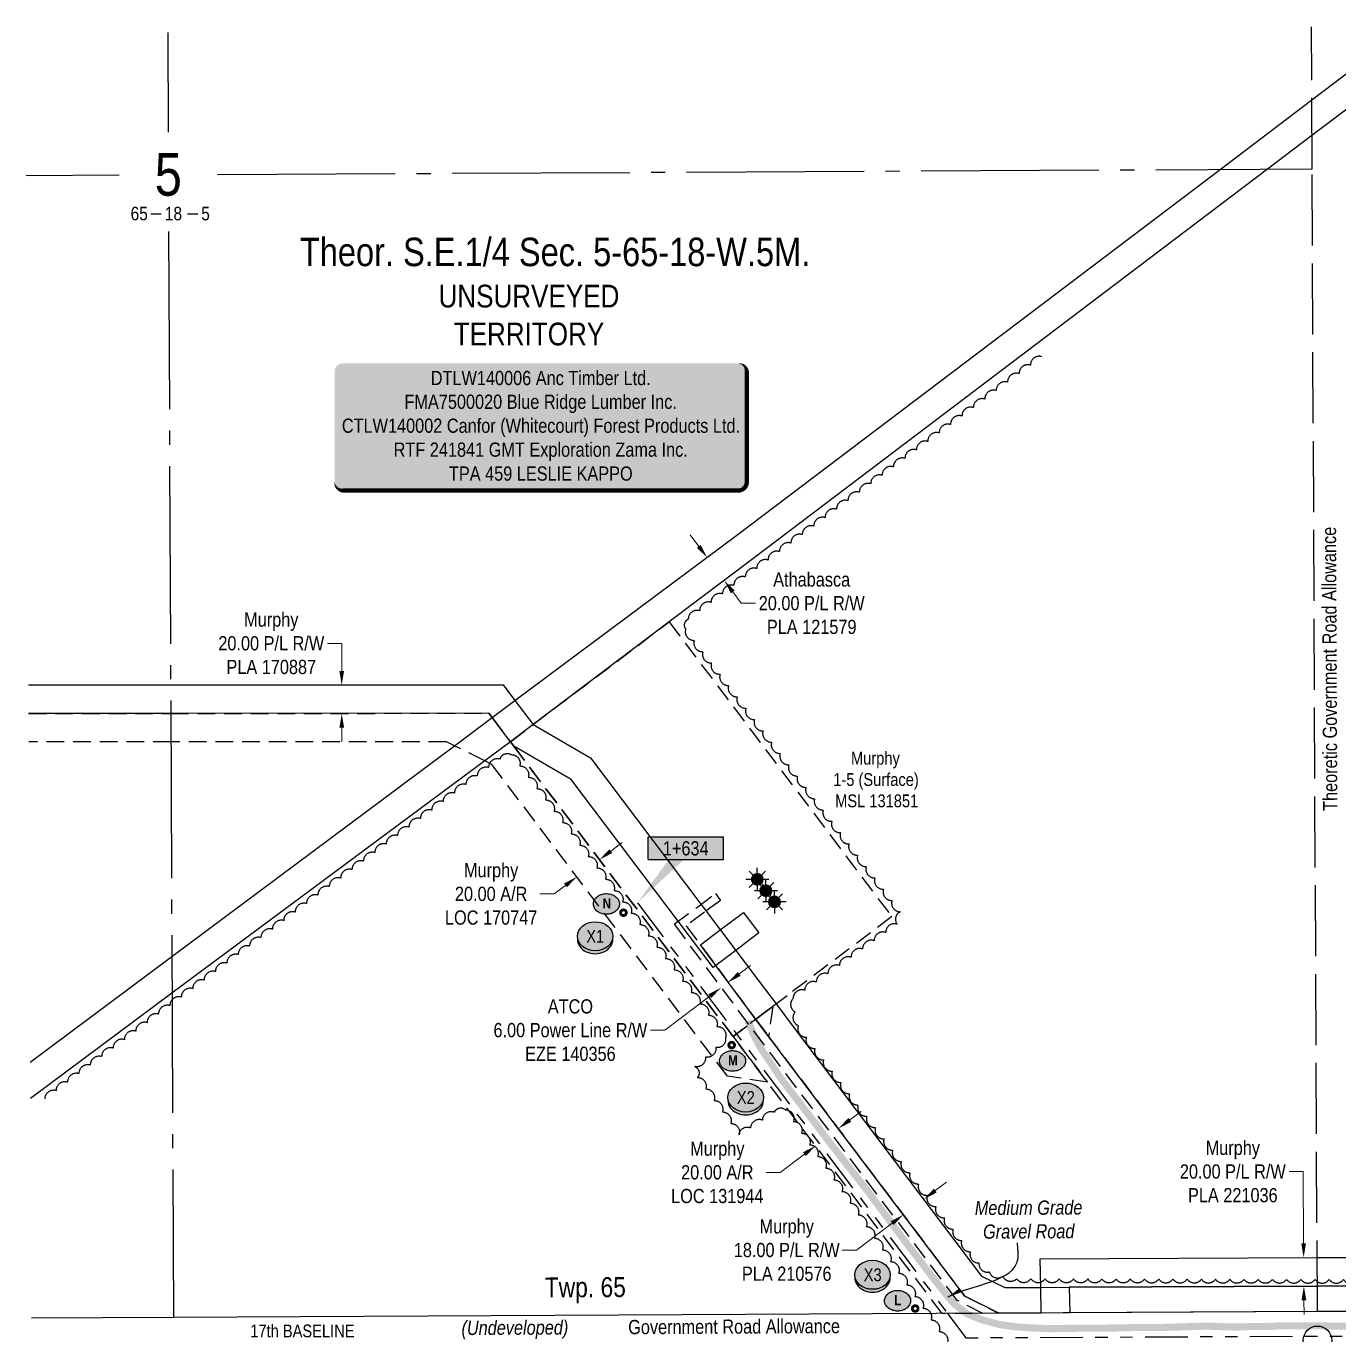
# Model space of a CAD drawing. Extents: x 519965 to 522334, y 6048165 to 6051072.
# Drawn here: x 520222 to 521145, y 6049090 to 6050010 of the extents above; entities that cross this region are included whole.
import ezdxf
from ezdxf.enums import TextEntityAlignment as Align

# ---------------------------------------------------------------- set-up
doc = ezdxf.new("R2010")
doc.units = 0
doc.header["$LTSCALE"] = 5
doc.header["$PDSIZE"] = 0.5
for name, pattern in [('0', [1, 1, 0]), ('foc-ACCESSROAD', [3.75, 2.5, -1.25]), ('foc-DRILLPATH', [14.75, 6, -1.75, 1.75, -1.75, 1.75, -1.75]), ('foc-FLOWLINE', [3.75, 2.5, -1.25]), ('foc-QUARTERLINE', [33, 25, -3, 2, -3]), ('foc-UNSURVEYED', [12.5, 10, -2.5])]:
    doc.linetypes.add(name, pattern=pattern)
doc.layers.get('Defpoints').update_dxf_attribs({"color": 9})
for name, color, linetype in [('10', 1, 'Continuous'), ('35', 37, 'Continuous'), ('9', 3, 'Continuous'), ('AS-ROADS', 254, 'Continuous'), ('C-AR', 13, 'foc-ACCESSROAD'), ('C-RW', 13, 'Continuous'), ('C-SYMBOL', 7, 'Continuous'), ('C-WS', 13, 'foc-ACCESSROAD'), ('C-WS-S', 13, 'Continuous'), ('CG-NOTES', 7, 'Continuous'), ('D-TXT', 6, 'Continuous'), ('F-EZE', 190, 'foc-FLOWLINE'), ('F-RW', 190, 'Continuous'), ('L-QSEC', 8, 'foc-QUARTERLINE'), ('L-ROAD-T', 7, 'Continuous'), ('L-SEC', 7, 'Continuous'), ('L-SECLBL', 7, 'Continuous'), ('L-UNS-T', 3, 'Continuous'), ('L-USEC', 7, 'foc-UNSURVEYED'), ('oil_and_gas_wells_pt', 7, 'Continuous'), ('P-CROSSINGS', 250, 'Continuous'), ('P-ELEVATION', 7, 'Continuous'), ('P-PDRILLPATH', 12, 'foc-DRILLPATH'), ('P-STATION', 7, 'Continuous'), ('T-BUSH', 110, '0')]:
    doc.layers.add(name, color=color, linetype=linetype)
for name, color, linetype, lineweight in [('C-AR-T', 13, 'Continuous', 9), ('C-RW-T', 13, 'Continuous', 9), ('C-WS-T', 13, 'Continuous', 9), ('F-EZE-T', 190, 'Continuous', 9), ('F-RW-T', 190, 'Continuous', 9), ('T-TEXT', 48, 'Continuous', 18)]:
    doc.layers.add(name, color=color, linetype=linetype, lineweight=lineweight)
doc.layers.add('P-75m DRAINAGE AREA', color=7, linetype='Continuous', true_color=0xf1f8f1)
doc.styles.add('175L', font='', dxfattribs={"height": 20})
doc.styles.add('80', font='', dxfattribs={"height": 10})
doc.styles.add('80CG', font='', dxfattribs={"height": 10})
doc.styles.add('80L', font='', dxfattribs={"height": 10})
doc.styles.add('80LS', font='', dxfattribs={"height": 10})
doc.styles.add('BOLD', font='')
doc.styles.add('Crossing', font='', dxfattribs={"height": 10})
doc.styles.add('Legend', font='')
doc.styles.add('SIMPLEX', font='')
doc.styles.get('175L').set_extended_font_data('Arial Narrow')
doc.styles.get('80').set_extended_font_data('Arial Narrow')
doc.styles.get('80CG').set_extended_font_data('Arial Narrow')
doc.styles.get('80L').set_extended_font_data('Arial Narrow')
doc.styles.get('80LS').set_extended_font_data('Arial Narrow', italic=True)
doc.styles.get('BOLD').set_extended_font_data('Arial Narrow', bold=True)
doc.styles.get('Crossing').set_extended_font_data('Arial Narrow')
doc.styles.get('Legend').set_extended_font_data('Arial Narrow')
doc.styles.get('SIMPLEX').set_extended_font_data('Arial Narrow')
doc.dimstyles.new('Compass 5 000', dxfattribs={"dimscale": 5, "dimtxt": 9, "dimasz": 2, "dimexe": 0.2, "dimexo": 0.0625, "dimgap": 0.5, "dimtad": 0, "dimtih": 1, "dimtoh": 1, "dimzin": 0, "dimdsep": 46, "dimtxsty": '80CG', "dimcen": 0.1, "dimse1": 1, "dimse2": 1, "dimclrd": 256, "dimclrt": 256, "dimaunit": 1, "dimadec": 4, "dimazin": 0, "dimtfac": 0.06, "dimtofl": 0, "dimtmove": 0, "dimatfit": 1, "dimfxl": 0.2, "dimtolj": 1, "dimtzin": 0, "dimlwd": -1, "dimarcsym": 0})

# ---------------------------------------------------------------- blocks, each defined once
blk = doc.blocks.new('L-SECLBL')
at = {"layer": '9', "color": 7}
for p, q in [((-5.08, -27.83), (-12.29, -27.83)), ((20.7, -27.83), (13.5, -27.83))]:
    blk.add_line(p, q, dxfattribs=at)
at = {"layer": '10', "color": 2, "style": 'SIMPLEX'}
blk.add_attdef('SEC', text='', height=30, dxfattribs=at).set_placement((0, 0), align=Align.MIDDLE)
at = {"layer": '10', "color": 5, "style": '80L'}
blk.add_attdef('TWP', text='', height=9.5, dxfattribs=at).set_placement((-14.43, -27.37), align=Align.MIDDLE_RIGHT)
blk.add_attdef('RGE', text='', height=9.5, dxfattribs=at).set_placement((3.62, -27.37), align=Align.MIDDLE_CENTER)
blk.add_attdef('MER', text='', height=9.5, dxfattribs=at).set_placement((23.17, -27.37), align=Align.MIDDLE_LEFT)
blk = doc.blocks.new('*D429')
at = {"layer": 'C-AR-T', "transparency": 16777216}
for p, q in [((520633.3, 6049430.07), (520641.28, 6049436.09)), ((520601.38, 6049405.97), (520593.4, 6049399.95)), ((520593.4, 6049399.95), (520583.4, 6049399.95))]:
    blk.add_line(p, q, dxfattribs=at)
for points in [[(520632.29, 6049431.4), (520634.3, 6049428.74), (520625.32, 6049424.04)], [(520600.38, 6049407.3), (520602.38, 6049404.64), (520609.36, 6049412)]]:
    blk.add_solid(points, dxfattribs=at)
at = {"layer": 'Defpoints', "color": 0, "transparency": 16777216}
for p in [(520609.36, 6049412), (520648.25, 6049393.66), (520632.3, 6049381.62)]:
    blk.add_point(p, dxfattribs=at)
at = {"layer": 'C-AR-T', "transparency": 16777216, "insert": (520549.1, 6049399.95), "char_height": 10, "attachment_point": 5, "style": '80CG'}
blk.add_mtext('\\A1;Murphy\\P20.00 A/R\\PLOC 170747', dxfattribs=at)
blk = doc.blocks.new('*D430')
at = {"layer": 'C-AR-T', "transparency": 16777216}
for p, q in [((520801.43, 6049240.97), (520809.42, 6049247)), ((520769.47, 6049216.85), (520752.49, 6049204.05)), ((520752.49, 6049204.05), (520742.49, 6049204.05))]:
    blk.add_line(p, q, dxfattribs=at)
for points in [[(520800.43, 6049242.3), (520802.44, 6049239.64), (520793.45, 6049234.95)], [(520768.46, 6049218.18), (520770.47, 6049215.52), (520777.45, 6049222.88)]]:
    blk.add_solid(points, dxfattribs=at)
at = {"layer": 'Defpoints', "color": 0, "transparency": 16777216}
for p in [(520777.45, 6049222.88), (520836.96, 6049177.28), (520820.96, 6049165.21)]:
    blk.add_point(p, dxfattribs=at)
at = {"layer": 'C-AR-T', "transparency": 16777216, "insert": (520708.2, 6049204.05), "char_height": 10, "attachment_point": 5, "style": '80CG'}
blk.add_mtext('\\A1;Murphy\\P20.00 A/R\\PLOC 131944', dxfattribs=at)
blk = doc.blocks.new('*D432')
at = {"layer": 'C-RW-T', "transparency": 16777216}
for p, q in [((520861.56, 6049191.25), (520869.54, 6049197.27)), ((520831.2, 6049168.32), (520806.13, 6049149.38)), ((520806.13, 6049149.38), (520796.13, 6049149.38))]:
    blk.add_line(p, q, dxfattribs=at)
for points in [[(520860.55, 6049192.58), (520862.56, 6049189.92), (520853.58, 6049185.22)], [(520830.2, 6049169.65), (520832.21, 6049166.99), (520839.18, 6049174.35)]]:
    blk.add_solid(points, dxfattribs=at)
at = {"layer": 'Defpoints', "color": 0, "transparency": 16777216}
for p in [(520829.9, 6049216.57), (520815.51, 6049205.7), (520853.58, 6049185.22)]:
    blk.add_point(p, dxfattribs=at)
at = {"layer": 'C-RW-T', "transparency": 16777216, "insert": (520757.04, 6049149.38), "char_height": 10, "attachment_point": 5, "style": '80CG'}
blk.add_mtext('\\A1;Murphy \\P18.00 P/L R/W\\PPLA 210576', dxfattribs=at)
blk = doc.blocks.new('*D433')
at = {"layer": 'Defpoints', "color": 0, "transparency": 16777216}
for p in [(520816.49, 6049722.58), (520828.45, 6049706.57), (520701.15, 6049636.5)]:
    blk.add_point(p, dxfattribs=at)
at = {"layer": 'F-RW-T', "transparency": 16777216}
for p, q in [((520695.17, 6049644.51), (520689.19, 6049652.53)), ((520719.08, 6049612.47), (520725.06, 6049604.46)), ((520725.06, 6049604.46), (520735.06, 6049604.46))]:
    blk.add_line(p, q, dxfattribs=at)
for points in [[(520696.5, 6049645.51), (520693.83, 6049643.52), (520701.15, 6049636.5)], [(520720.42, 6049613.47), (520717.75, 6049611.47), (520713.1, 6049620.48)]]:
    blk.add_solid(points, dxfattribs=at)
at = {"layer": 'F-RW-T', "transparency": 16777216, "insert": (520774.6, 6049604.46), "char_height": 10, "attachment_point": 5, "style": '80CG'}
blk.add_mtext('\\A1;Athabasca\\P20.00 P/L R/W\\PPLA 121579', dxfattribs=at)
blk = doc.blocks.new('*D434')
at = {"layer": 'C-RW-T', "transparency": 16777216}
for p, q in [((520443.98, 6049576.25), (520433.98, 6049576.25)), ((520443.98, 6049556.88), (520443.98, 6049576.25)), ((520443.99, 6049516.89), (520443.99, 6049506.89))]:
    blk.add_line(p, q, dxfattribs=at)
for points in [[(520445.65, 6049556.88), (520442.32, 6049556.88), (520443.98, 6049546.88)], [(520445.66, 6049516.89), (520442.32, 6049516.89), (520443.99, 6049526.89)]]:
    blk.add_solid(points, dxfattribs=at)
at = {"layer": 'Defpoints', "color": 0, "transparency": 16777216}
for p in [(520383.78, 6049546.87), (520443.98, 6049546.88), (520383.79, 6049526.88)]:
    blk.add_point(p, dxfattribs=at)
at = {"layer": 'C-RW-T', "transparency": 16777216, "insert": (520394.44, 6049576.25), "char_height": 10, "attachment_point": 5, "style": '80CG'}
blk.add_mtext('\\A1;Murphy\\P20.00 P/L R/W\\PPLA 170887', dxfattribs=at)
blk = doc.blocks.new('*D435')
at = {"layer": 'C-RW-T', "transparency": 16777216}
for p, q in [((521120.38, 6049204.63), (521110.38, 6049204.63)), ((521120.65, 6049154.13), (521120.38, 6049204.63)), ((521120.86, 6049114.14), (521120.92, 6049104.14))]:
    blk.add_line(p, q, dxfattribs=at)
for points in [[(521122.32, 6049154.13), (521118.98, 6049154.12), (521120.7, 6049144.13)], [(521122.53, 6049114.14), (521119.2, 6049114.13), (521120.81, 6049124.14)]]:
    blk.add_solid(points, dxfattribs=at)
at = {"layer": 'Defpoints', "color": 0, "transparency": 16777216}
for p in [(521100.79, 6049144.02), (521120.7, 6049144.13), (521100.89, 6049124.03)]:
    blk.add_point(p, dxfattribs=at)
at = {"layer": 'C-RW-T', "transparency": 16777216, "insert": (521070.84, 6049204.63), "char_height": 10, "attachment_point": 5, "style": '80CG'}
blk.add_mtext('\\A1;Murphy\\P20.00 P/L R/W\\PPLA 221036', dxfattribs=at)
blk = doc.blocks.new('*U451')
h = blk.add_hatch(color=255)
edge = h.paths.add_edge_path()
edge.add_line((-139, -45.5), (139, -45.5))
edge.add_arc((139, -39.5), 6, 270, 360)
edge.add_line((145, -39.5), (145, 38))
edge.add_arc((139, 38), 6, 0, 90)
edge.add_line((139, 44), (-139, 44))
edge.add_arc((-139, 38), 6, 90, 180)
edge.add_line((-145, 38), (-145, -39.5))
edge.add_arc((-139, -39.5), 6, 180, 270)
at = {"color": 44, "flags": 128}
blk.add_lwpolyline([(-139, -45.5, 3, 3, 0), (139, -45.5, 3, 3, 0.414214), (145, -39.5, 3, 3, 0), (145, 38, 3, 0, 0.414214), (139, 44, 0, 0, 0), (-139, 44, 0, 0, 0.414214), (-145, 38, 0, 0, 0), (-145, -39.5, 0, 3, 0.414214)], format="xyseb", close=True, dxfattribs=at)
at = {"color": 44, "style": '80'}
blk.add_attdef('ENTER_TEXT_001', (-35.99, -5), '', height=10, dxfattribs=at)
blk = doc.blocks.new('*D450')
at = {"layer": 'Defpoints', "color": 0, "transparency": 16777216}
for p in [(520710.84, 6049334.03), (520784.91, 6049245.9), (520780.12, 6049242.28)]:
    blk.add_point(p, dxfattribs=at)
at = {"layer": 'F-EZE-T', "transparency": 16777216}
for p, q in [((520723.61, 6049343.67), (520731.59, 6049349.7)), ((520702.86, 6049328), (520671.22, 6049304.11)), ((520671.22, 6049304.11), (520661.22, 6049304.11))]:
    blk.add_line(p, q, dxfattribs=at)
for points in [[(520722.61, 6049345), (520724.62, 6049342.34), (520715.63, 6049337.65)], [(520701.86, 6049329.33), (520703.87, 6049326.67), (520710.84, 6049334.03)]]:
    blk.add_solid(points, dxfattribs=at)
at = {"layer": 'F-EZE-T', "transparency": 16777216, "insert": (520604.86, 6049304.11), "char_height": 10, "attachment_point": 5, "style": '80CG'}
blk.add_mtext('\\A1;ATCO\\P6.00 Power Line R/W\\PEZE 140356', dxfattribs=at)
blk = doc.blocks.new('GAS')
h = blk.add_hatch(color=255)
h.dxf.hatch_style = 1
edge = h.paths.add_edge_path()
edge.add_arc((0, 0), 0.9, 0, 360)
for p, q in [((-0.81, 0), (-1.62, 0)), ((-0.57, 0.57), (-1.14, 1.14)), ((0, 0.81), (0, 1.62)), ((0.57, 0.57), (1.14, 1.14)), ((1.62, 0), (0.81, 0)), ((-0.57, -0.57), (-1.14, -1.14)), ((0, -0.81), (0, -1.62)), ((1.14, -1.14), (0.57, -0.57))]:
    blk.add_line(p, q)
blk.add_circle((0, 0), 0.8)
blk = doc.blocks.new('xing2')
h = blk.add_hatch(color=50)
h.dxf.hatch_style = 1
edge = h.paths.add_edge_path()
edge.add_ellipse((0, 0), major_axis=(-12.5, 0), ratio=0.816297, start_angle=0, end_angle=360)
h = blk.add_hatch(color=250)
h.dxf.hatch_style = 1
edge = h.paths.add_edge_path()
edge.add_ellipse((0, -2.05), major_axis=(-12.5, 0), ratio=0.816297, start_angle=0, end_angle=180)
edge.add_line((12.5, -2.05), (12.5, 0))
edge.add_ellipse((0, 0), major_axis=(-12.5, 0), ratio=0.816297, start_angle=0, end_angle=180, ccw=False)
edge.add_line((-12.5, 0), (-12.5, -2.05))
at = {"color": 250}
blk.add_ellipse((0, 0), major_axis=(-12.5, 0), ratio=0.816297, dxfattribs=at)
blk.add_ellipse((0, -2.05), major_axis=(-12.5, 0), ratio=0.816297, start_param=0, end_param=3.141593, dxfattribs=at)
at = {"color": 250, "style": 'Crossing'}
blk.add_attdef('CROSSING', text='', height=9, dxfattribs=at).set_placement((0.09, 0.02), align=Align.MIDDLE_CENTER)
at = {"color": 250, "style": 'Crossing', "flags": 1}
for tag, p in [('OWNER', (0.09, -12.49)), ('DESCRIPTION', (0.09, -25.77)), ('LOCATION', (0.09, -39.3)), ('DWG_REF', (0.09, -52.84))]:
    blk.add_attdef(tag, text='', height=9, dxfattribs=at).set_placement(p, align=Align.MIDDLE_CENTER)
blk = doc.blocks.new('*U455')
at = {"layer": '35', "color": 3}
blk.add_circle((0, 0), 10, dxfattribs=at)
at = {"layer": '35', "color": 3, "style": '80'}
blk.add_attdef('RP_001', (-21.13, -21.79), '', height=10, dxfattribs=at)
blk = doc.blocks.new('AA')
at = {"const_width": 4}
blk.add_lwpolyline([(-1, 0, 1), (1, 0, 1)], format="xyb", close=True, dxfattribs=at)
blk.add_circle((0, 0), 2)
blk = doc.blocks.new('Route_Letters')
h = blk.add_hatch(color=255)
h.dxf.hatch_style = 1
edge = h.paths.add_edge_path()
edge.add_ellipse((-0.1, 0.5), major_axis=(-12, 0), ratio=0.789318, start_angle=0, end_angle=360)
at = {"color": 5}
blk.add_open_spline([(-12.3, 0.5), (-12.3, -0.3), (-12.2, -1), (-11.7, -2.8), (-11.1, -3.9), (-9.6, -5.8), (-8.5, -6.7), (-6.2, -8), (-4.9, -8.5), (-2.1, -9.2), (-0.7, -9.3), (2.2, -9.1), (3.6, -8.8), (6.3, -7.9), (7.5, -7.2), (9.5, -5.6), (10.4, -4.6), (11.6, -2.5), (12, -1.4), (12.2, 0.9), (12, 2.1), (11.2, 4.3), (10.5, 5.4), (8.8, 7.2), (7.7, 8), (5.3, 9.2), (3.9, 9.7), (1.1, 10.2), (-0.4, 10.2), (-3.2, 9.9), (-4.6, 9.6), (-7.2, 8.5), (-8.3, 7.7), (-10.2, 6), (-11, 5), (-12, 2.9), (-12.3, 1.7), (-12.3, 0.5), (-12.3, 0.5), (-12.3, 0.5)], degree=3, knots=[0, 0, 0, 0, 0.219529, 0.219529, 0.575727, 0.575727, 0.931924, 0.931924, 1.288121, 1.288121, 1.644318, 1.644318, 2.000515, 2.000515, 2.356712, 2.356712, 2.712909, 2.712909, 3.069107, 3.069107, 3.425304, 3.425304, 3.781501, 3.781501, 4.137698, 4.137698, 4.493895, 4.493895, 4.850092, 4.850092, 5.20629, 5.20629, 5.562487, 5.562487, 5.918684, 5.918684, 6.274881, 6.274881, 6.283185, 6.283185, 6.283185, 6.283185], dxfattribs=at)
at = {"color": 14, "style": 'BOLD'}
blk.add_attdef('A', text='', height=9.5, dxfattribs=at).set_placement((0.2, 1), align=Align.MIDDLE)
blk = doc.blocks.new('*U485')
h = blk.add_hatch(color=111)
h.dxf.hatch_style = 1
h.paths.add_polyline_path([(-26.5, 8), (26.5, 8), (26.5, -8), (-26.5, -8)])
for p, q in [((-26.5, -8), (-26.5, 8)), ((-26.5, 8), (26.5, 8)), ((26.5, -8), (26.5, 8)), ((-26.5, -8), (26.5, -8))]:
    blk.add_line(p, q)
at = {"layer": 'P-ELEVATION', "color": 7, "flags": 128}
blk.add_lwpolyline([(0, 0, 10, 0, 0), (-33.99, -38.32, 0, 0, 0)], format="xyseb", dxfattribs=at)
at = {"layer": 'P-ELEVATION', "style": 'Legend'}
blk.add_attdef('STATION', text='', height=10, dxfattribs=at).set_placement((0, 0), align=Align.MIDDLE_CENTER)

msp = doc.modelspace()

# ---------------------------------------------------------------- linework, layer by layer
at = {"layer": 'AS-ROADS', "const_width": 4.997, "flags": 128}
msp.add_lwpolyline([(520729.833, 6049310.729), (520733.719, 6049301.031), (520738.864, 6049291.108), (520745.544, 6049281.478), (520751.378, 6049272.399), (520757.961, 6049263.517), (520765.141, 6049254.222), (520771.354, 6049246.014), (520777.995, 6049237.331), (520784.834, 6049228.249), (520792.031, 6049219.007), (520799.444, 6049209.428), (520807.097, 6049199.668), (520813.447, 6049191.527), (520820.174, 6049182.591), (520827.155, 6049173.196), (520834.303, 6049163.604), (520841.352, 6049154.099), (520848.44, 6049144.996), (520855.246, 6049136.078), (520861.8, 6049127.625), (520868.219, 6049119.463), (520874.571, 6049111.733), (520883.914, 6049104.487), (520894.867, 6049100.152), (520906.308, 6049097.122), (520918.314, 6049095.365), (520930.6, 6049094.566), (520942.795, 6049094.097), (520954.949, 6049094.351), (520967.095, 6049094.418), (520979.352, 6049094.498), (520991.77, 6049094.644), (521001.91, 6049094.938), (521012.171, 6049095.001), (521022.405, 6049095.004), (521032.59, 6049095.292), (521042.847, 6049095.63), (521053.075, 6049095.882), (521063.358, 6049095.506), (521073.657, 6049095.246), (521083.972, 6049095.601), (521094.403, 6049095.561), (521104.802, 6049096.185), (521115.242, 6049096.047), (521125.759, 6049096.182), (521136.261, 6049095.982), (521146.766, 6049095.782), (521157.328, 6049095.941)], dxfattribs=at)
at = {"layer": 'C-AR'}
msp.add_lwpolyline([(520223.758, 6049526.969), (520323.699, 6049526.993), (520547.561, 6049527.046), (520549.851, 6049524.017), (520562.675, 6049507.058), (520565.092, 6049503.86), (520719.266, 6049299.672), (520743.43, 6049267.647), (520715.308, 6049271.649), (520549.658, 6049491.089), (520544.59, 6049493.614), (520523.308, 6049504.217), (520517.625, 6049507.049), (520323.788, 6049507.003), (520223.847, 6049506.979)], dxfattribs=at)
msp.add_lwpolyline([(520906.289, 6049104.952), (520866.342, 6049104.749), (520719.266, 6049299.672), (520741.193, 6049316.228), (520747.184, 6049320.751), (520744.254, 6049299.753), (520882.29, 6049116.935), (520906.289, 6049104.952)], close=True, dxfattribs=at)
at = {"layer": 'C-RW'}
for points in [[(520223.669, 6049546.988), (520323.61, 6049547.004), (520557.524, 6049547.042), (520565.879, 6049535.973), (520578.614, 6049519.104), (520618.88, 6049495.776), (520696.675, 6049392.67), (520700.287, 6049387.883), (520721.132, 6049360.256), (520707.066, 6049349.643), (520705.175, 6049348.216), (520680.62, 6049380.759), (520605.359, 6049480.509), (520565.09, 6049503.857), (520562.671, 6049507.054), (520549.85, 6049524.016), (520547.561, 6049527.046), (520323.699, 6049526.993), (520223.758, 6049526.969)], [(521160.454, 6049106.211), (521130.295, 6049106.094), (520956.116, 6049105.194), (520936.113, 6049105.091), (520906.289, 6049104.952), (520882.284, 6049116.924), (520747.523, 6049295.426), (520744.254, 6049299.754), (520735.219, 6049311.718), (520707.067, 6049349.644), (520696.334, 6049364.105), (520710.284, 6049374.634), (520726.601, 6049386.949), (520728.532, 6049384.389), (520737.436, 6049372.587), (520731.551, 6049368.136), (520721.132, 6049360.256), (520736.894, 6049339.373), (520749.583, 6049322.562), (520761.174, 6049307.209), (520761.886, 6049306.268), (520894.074, 6049131.155), (520894.074, 6049131.155), (520910.491, 6049123.053), (520935.728, 6049123.173), (520955.731, 6049123.273), (521129.853, 6049124.089), (521130.213, 6049124.047), (521160.372, 6049124.218)], [(521160.372, 6049124.181), (521130.213, 6049124.047), (521129.854, 6049124.056), (520955.731, 6049123.271), (520956.116, 6049105.194), (520936.113, 6049105.091), (520935.728, 6049123.173), (520935.299, 6049143.28), (521130.121, 6049144.08), (521160.28, 6049144.204)]]:
    msp.add_lwpolyline(points, dxfattribs=at)
at = {"layer": 'C-WS'}
msp.add_lwpolyline([(520741.193, 6049316.228), (520719.266, 6049299.672), (520562.677, 6049507.06), (520674.348, 6049591.38), (520830.938, 6049383.99), (520757.249, 6049328.351), (520747.184, 6049320.751), (520741.193, 6049316.228)], close=True, dxfattribs=at)
at = {"layer": 'F-EZE'}
msp.add_lwpolyline([(520903.632, 6049104.925), (520895.031, 6049104.881), (520876.975, 6049114.023), (520730.418, 6049308.105), (520677.966, 6049378.789), (520694.396, 6049390.98), (520706.867, 6049400.233), (520710.44, 6049395.417), (520699.205, 6049387.08), (520686.356, 6049377.547), (520735.214, 6049311.718), (520744.254, 6049299.753), (520882.29, 6049116.935), (520906.289, 6049104.952), (520903.632, 6049104.925)], close=True, dxfattribs=at)
at = {"layer": 'F-RW'}
for points in [[(521228.002, 6050010.424), (521156.565, 6049956.345), (521126.51, 6049933.592), (521095.22, 6049909.903), (520734.026, 6049636.468), (520674.348, 6049591.38), (520578.62, 6049519.098), (520562.675, 6049507.058), (520544.591, 6049493.614), (520324.575, 6049330.044), (520224.97, 6049255.983)], [(520224.855, 6049281.596), (520324.46, 6049355.902), (520523.308, 6049504.217), (520549.851, 6049524.016), (520565.88, 6049535.974), (520721.969, 6049652.412), (521061.871, 6049909.733), (521126.396, 6049958.584), (521156.451, 6049981.337), (521194.694, 6050010.289)]]:
    msp.add_lwpolyline(points, dxfattribs=at)
at = {"layer": 'L-QSEC'}
for p, q in [((520321.567, 6050005.957), (520321.879, 6049936.008)), ((520356.628, 6049906.182), (521126.618, 6049910.064)), ((520222.066, 6049905.504), (520287.346, 6049905.833)), ((520322.19, 6049866.008), (520325.589, 6049101.994))]:
    msp.add_line(p, q, dxfattribs=at)
at = {"layer": 'L-SEC'}
for p, q in [((521130.295, 6049106.094), (520325.576, 6049101.994)), ((520325.576, 6049101.994), (520225.66, 6049101.484))]:
    msp.add_line(p, q, dxfattribs=at)
at = {"layer": 'L-USEC'}
for p, q in [((521126.618, 6049910.064), (521126.161, 6050010.013)), ((521130.295, 6049106.094), (521126.618, 6049910.064))]:
    msp.add_line(p, q, dxfattribs=at)
at = {"layer": 'oil_and_gas_wells_pt'}
for p in [(520736.332, 6049410.233), (520742.378, 6049402.249), (520748.423, 6049394.376)]:
    msp.add_point(p, dxfattribs=at)
at = {"layer": 'P-PDRILLPATH', "flags": 128}
msp.add_lwpolyline([(520651.98, 6049393.762), (520870.096, 6049104.752)], dxfattribs=at)
at = {"layer": 'P-PDRILLPATH', "color": 170, "flags": 128}
msp.add_lwpolyline([(520870.096, 6049104.752), (520882.947, 6049087.725), (521284.687, 6049089.579), (521284.698, 6049086.587)], dxfattribs=at)
at = {"layer": 'T-BUSH', "flags": 128}
for points in [[(520936.492, 6049777.921, 0.5205671), (520928.469, 6049771.962, 0.5205671), (520920.445, 6049766.002, 0.5205671), (520912.421, 6049760.042, 0.5205671), (520904.398, 6049754.082, 0.5205671), (520896.374, 6049748.122, 0.5205671), (520888.351, 6049742.162, 0.5205671), (520880.327, 6049736.203, 0.5205671), (520872.304, 6049730.243, 0.5205671), (520864.28, 6049724.283, 0.5205671), (520856.256, 6049718.323, 0.5205671), (520848.233, 6049712.363, 0.5205671), (520840.209, 6049706.403, 0.5205671), (520832.186, 6049700.443, 0.5205671), (520824.162, 6049694.484, 0.5205671), (520816.138, 6049688.524, 0.5205671), (520808.115, 6049682.564, 0.5205671), (520800.091, 6049676.604, 0.5205671), (520792.068, 6049670.644, 0.5205671), (520784.044, 6049664.684, 0.5205671), (520776.021, 6049658.725, 0.5205671), (520767.997, 6049652.765, 0.5205671), (520759.973, 6049646.805, 0.5205671), (520751.95, 6049640.845, 0.5205671), (520743.926, 6049634.885, 0.5205671), (520735.903, 6049628.925, 0.5205671), (520727.879, 6049622.966, 0.5205671), (520719.855, 6049617.006, 0.5205671), (520711.832, 6049611.046, 0.5205671), (520703.808, 6049605.086, 0.5205671), (520695.785, 6049599.126, 0.5205671), (520687.761, 6049593.166, 0.5205671), (520685.947, 6049586.325, 0.5205671), (520691.995, 6049578.368, 0.5205671), (520698.043, 6049570.411, 0.5205671), (520704.092, 6049562.454, 0.5205671), (520710.14, 6049554.497, 0.5205671), (520716.188, 6049546.54, 0.5205671), (520722.237, 6049538.583, 0.5205671), (520728.285, 6049530.626, 0.5205671), (520734.334, 6049522.669, 0.5205671), (520740.382, 6049514.712, 0.5205671), (520746.43, 6049506.755, 0.5205671), (520752.479, 6049498.798, 0.5205671), (520758.527, 6049490.841, 0.5205671), (520764.575, 6049482.883, 0.5205671), (520770.624, 6049474.926, 0.5205671), (520776.672, 6049466.969, 0.5205671), (520782.721, 6049459.012, 0.5205671), (520788.769, 6049451.055, 0.5205671), (520794.817, 6049443.098, 0.5205671), (520800.866, 6049435.141, 0.5205671), (520806.914, 6049427.184, 0.5205671), (520812.962, 6049419.227, 0.5205671), (520819.011, 6049411.27, 0.5205671), (520825.059, 6049403.313, 0.5205671), (520831.108, 6049395.356, 0.5205671), (520837.156, 6049387.399, 0.5205671), (520834.799, 6049378.669, 0.5205671), (520826.664, 6049372.862, 0.5205671), (520818.529, 6049367.054, 0.5205671), (520810.394, 6049361.247, 0.5205671), (520802.26, 6049355.44, 0.5205671), (520794.125, 6049349.633, 0.5205671), (520785.99, 6049343.826, 0.5205671), (520777.855, 6049338.019, 0.5205671), (520769.72, 6049332.212, 0.5205671), (520761.586, 6049326.405, 0.5205671), (520762.985, 6049316.997, 0.5205671), (520765.25, 6049307.262, 0.5205671), (520770.833, 6049299.093, 0.5205671), (520776.906, 6049291.154, 0.5205671), (520782.978, 6049283.215, 0.5205671), (520789.05, 6049275.276, 0.5205671), (520795.122, 6049267.337, 0.5205671), (520801.194, 6049259.398, 0.5205671), (520807.266, 6049251.459, 0.5205671), (520813.338, 6049243.52, 0.5205671), (520819.411, 6049235.581, 0.5205671), (520825.483, 6049227.642, 0.5205671), (520831.555, 6049219.703, 0.5205671), (520837.627, 6049211.764, 0.5205671), (520843.699, 6049203.826, 0.5205671), (520849.771, 6049195.887, 0.5205671), (520855.843, 6049187.948, 0.5205671), (520861.915, 6049180.009, 0.5205671), (520867.988, 6049172.07, 0.5205671), (520874.06, 6049164.131, 0.5205671), (520880.132, 6049156.192, 0.5205671), (520886.204, 6049148.253, 0.5205671), (520892.276, 6049140.314, 0.5205671), (520899.552, 6049134.075, 0.5205671), (520909.056, 6049130.98, 0.5205671), (520918.776, 6049129.236, 0.5205671), (520928.771, 6049129.214, 0.5205671), (520938.765, 6049129.191, 0.5205671), (520948.76, 6049129.169, 0.5205671), (520958.755, 6049129.147, 0.5205671), (520968.75, 6049129.124, 0.5205671), (520978.745, 6049129.102, 0.5205671), (520988.74, 6049129.08, 0.5205671), (520998.735, 6049129.057, 0.5205671), (521008.729, 6049129.035, 0.5205671), (521018.724, 6049129.013, 0.5205671), (521028.719, 6049128.99, 0.5205671), (521038.714, 6049128.968, 0.5205671), (521048.709, 6049128.945, 0.5205671), (521058.704, 6049128.923, 0.5205671), (521068.699, 6049128.901, 0.5205671), (521078.693, 6049128.878, 0.5205671), (521088.688, 6049128.856, 0.5205671), (521098.683, 6049128.834, 0.5205671), (521108.678, 6049128.811, 0.5205671), (521118.673, 6049128.789, 0.5205671), (521128.668, 6049128.766, 0.5205671), (521138.663, 6049128.744, 0.5205671), (521148.657, 6049128.722, 0.5205671), (521158.652, 6049128.699, 0.5205671), (521168.647, 6049128.677, 0.5205671), (521178.642, 6049128.655, 0.5205671), (521188.637, 6049128.632, 0.5205671), (521198.632, 6049128.61, 0.5205671), (521208.627, 6049128.588, 0.5205671), (521215.776, 6049131.401, 0.5205671), (521215.722, 6049141.396, 0.5205671), (521215.668, 6049151.391, 0.5205671), (521215.614, 6049161.385, 0.5205671), (521215.56, 6049171.38, 0.5205671), (521215.506, 6049181.375, 0.5205671), (521215.452, 6049191.37, 0.5205671), (521215.398, 6049201.364, 0.5205671), (521215.344, 6049211.359, 0.5205671), (521215.29, 6049221.354, 0.5205671), (521215.235, 6049231.349, 0.5205671), (521223.994, 6049233.593, 0.5205671), (521231.947, 6049236.737, 0.5205671), (521232.942, 6049246.682, 0.5205671), (521239.611, 6049250.409, 0.5205671), (521249.606, 6049250.492, 0.5205671), (521259.601, 6049250.575, 0.5205671), (521269.595, 6049250.658, 0.5205671), (521279.59, 6049250.741, 0.5205671), (521289.584, 6049250.823, 0.5205671), (521299.579, 6049250.906, 0.5205671), (521309.573, 6049250.989, 0.5205671), (521319.568, 6049251.072, 0.5205671), (521329.562, 6049251.155, 0.5205671), (521339.557, 6049251.238, 0.5205671), (521349.551, 6049251.321, 0.5205671), (521359.546, 6049251.404, 0.5205671), (521369.54, 6049251.487, 0.5205671), (521379.535, 6049251.57, 0.5205671), (521389.529, 6049251.653, 0.5205671), (521399.524, 6049251.735, 0.5205671), (521409.519, 6049251.818, 0.5205671), (521419.513, 6049251.901, 0.5205671), (521422.908, 6049245.257, 0.5205671), (521423.018, 6049235.262, 0.5205671), (521423.127, 6049225.268, 0.5205671), (521423.236, 6049215.274, 0.5205671), (521423.346, 6049205.279, 0.5205671), (521423.455, 6049195.285, 0.5205671), (521423.565, 6049185.291, 0.5205671), (521423.674, 6049175.297, 0.5205671), (521423.784, 6049165.302, 0.5205671), (521423.893, 6049155.308, 0.5205671), (521425.51, 6049145.686, 0.5205671), (521430.872, 6049140.534, 0.5205671), (521438.687, 6049146.766, 0.5205671), (521446.502, 6049152.997, 0.5205671), (521454.317, 6049159.228, 0.5205671), (521462.132, 6049165.459, 0.5205671), (521469.946, 6049171.69, 0.5205671), (521479.841, 6049172.168, 0.5205671), (521489.834, 6049172.376, 0.5205671), (521499.827, 6049172.584, 0.5205671), (521509.819, 6049172.792, 0.5205671), (521519.812, 6049173, 0.5205671), (521529.805, 6049173.208, 0.5205671), (521539.798, 6049173.416, 0.5205671), (521549.79, 6049173.624, 0.5205671), (521558.476, 6049171.157, 0.5205671), (521564.452, 6049163.146, 0.5205671), (521570.429, 6049155.135, 0.5205671), (521576.406, 6049147.124, 0.5205671), (521582.383, 6049139.113, 0.5205671), (521588.359, 6049131.102, 0.5205671), (521594.336, 6049123.091, 0.5205671), (521603.917, 6049122.254, 0.5205671), (521613.912, 6049122.241, 0.5205671), (521623.907, 6049122.228, 0.5205671), (521633.902, 6049122.215, 0.5205671), (521643.896, 6049122.202, 0.5205671), (521653.891, 6049122.19, 0.5205671), (521663.886, 6049122.177, 0.5205671), (521669.942, 6049128.846, 0.5205671), (521674.769, 6049137.597, 0.5205671), (521679.597, 6049146.349, 0.5205671), (521684.424, 6049155.101, 0.5205671), (521689.252, 6049163.852, 0.5205671), (521694.08, 6049172.604, 0.5205671), (521698.907, 6049181.356, 0.5205671), (521704.598, 6049188.878, 0.5205671), (521715.408, 6049190.596, 0.5205671)], [(520235.299, 6049255.764, -0.5205671), (520243.306, 6049261.746, -0.5205671), (520251.313, 6049267.728, -0.5205671), (520259.321, 6049273.71, -0.5205671), (520267.328, 6049279.691, -0.5205671), (520275.335, 6049285.673, -0.5205671), (520283.343, 6049291.655, -0.5205671), (520291.35, 6049297.637, -0.5205671), (520299.357, 6049303.619, -0.5205671), (520307.364, 6049309.6, -0.5205671), (520315.372, 6049315.582, -0.5205671), (520323.379, 6049321.564, -0.5205671), (520331.386, 6049327.546, -0.5205671), (520339.393, 6049333.527, -0.5205671), (520347.401, 6049339.509, -0.5205671), (520355.408, 6049345.491, -0.5205671), (520363.415, 6049351.473, -0.5205671), (520371.422, 6049357.454, -0.5205671), (520379.43, 6049363.436, -0.5205671), (520387.437, 6049369.418, -0.5205671), (520395.444, 6049375.4, -0.5205671), (520403.451, 6049381.381, -0.5205671), (520411.459, 6049387.363, -0.5205671), (520419.466, 6049393.345, -0.5205671), (520427.473, 6049399.327, -0.5205671), (520435.481, 6049405.308, -0.5205671), (520443.488, 6049411.29, -0.5205671), (520451.495, 6049417.272, -0.5205671), (520459.502, 6049423.254, -0.5205671), (520467.51, 6049429.235, -0.5205671), (520475.517, 6049435.217, -0.5205671), (520483.524, 6049441.199, -0.5205671), (520491.531, 6049447.181, -0.5205671), (520499.539, 6049453.162, -0.5205671), (520507.546, 6049459.144, -0.5205671), (520515.553, 6049465.126, -0.5205671), (520523.56, 6049471.108, -0.5205671), (520531.568, 6049477.089, -0.5205671), (520539.575, 6049483.071, -0.5205671), (520547.582, 6049489.053, -0.5205671), (520555.59, 6049495.035, -0.5205671), (520563.163, 6049497.953, -0.5205671), (520569.195, 6049489.983, -0.5205671), (520575.227, 6049482.014, -0.5205671), (520581.259, 6049474.044, -0.5205671), (520587.291, 6049466.075, -0.5205671), (520593.323, 6049458.105, -0.5205671), (520599.355, 6049450.136, -0.5205671), (520605.387, 6049442.166, -0.5205671), (520611.419, 6049434.197, -0.5205671), (520617.451, 6049426.227, -0.5205671), (520623.483, 6049418.258, -0.5205671), (520629.515, 6049410.289, -0.5205671), (520635.547, 6049402.319, -0.5205671), (520641.579, 6049394.35, -0.5205671), (520647.611, 6049386.38, -0.5205671), (520653.643, 6049378.411, -0.5205671), (520659.675, 6049370.441, -0.5205671), (520665.707, 6049362.472, -0.5205671), (520671.739, 6049354.502, -0.5205671), (520677.771, 6049346.533, -0.5205671), (520683.803, 6049338.563, -0.5205671), (520689.835, 6049330.594, -0.5205671), (520695.867, 6049322.624, -0.5205671), (520701.899, 6049314.655, -0.5205671), (520707.931, 6049306.685, -0.5205671), (520713.963, 6049298.716, -0.5205671), (520707.232, 6049291.942, -0.5205671), (520699.824, 6049285.232, -0.5205671), (520692.416, 6049278.523, -0.5205671), (520694.192, 6049270.854, -0.5205671), (520700.055, 6049262.76, -0.5205671), (520705.918, 6049254.665, -0.5205671), (520711.781, 6049246.57, -0.5205671), (520717.644, 6049238.476, -0.5205671), (520723.507, 6049230.381, -0.5205671), (520731.772, 6049235.489, -0.5205671), (520740.11, 6049241, -0.5205671), (520748.448, 6049246.512, -0.5205671), (520756.035, 6049248.128, -0.5205671), (520761.73, 6049239.914, -0.5205671), (520767.425, 6049231.7, -0.5205671), (520773.119, 6049223.486, -0.5205671), (520778.814, 6049215.272, -0.5205671), (520784.509, 6049207.058, -0.5205671), (520790.203, 6049198.844, -0.5205671), (520795.898, 6049190.63, -0.5205671), (520801.593, 6049182.416, -0.5205671), (520807.287, 6049174.203, -0.5205671), (520812.982, 6049165.989, -0.5205671), (520818.677, 6049157.775, -0.5205671), (520824.372, 6049149.561, -0.5205671), (520830.066, 6049141.347, -0.5205671), (520835.761, 6049133.133, -0.5205671), (520841.456, 6049124.919, -0.5205671), (520847.15, 6049116.705, -0.5205671), (520852.845, 6049108.491, -0.5205671), (520858.54, 6049100.277, -0.5205671), (520864.234, 6049092.064, -0.5205671), (520869.929, 6049083.85, -0.5205671), (520875.624, 6049075.636, -0.5205671), (520884.809, 6049074.267, -0.5205671), (520894.802, 6049074.481, -0.5205671), (520904.795, 6049074.695, -0.5205671), (520914.787, 6049074.909, -0.5205671), (520924.78, 6049075.123, -0.5205671), (520934.772, 6049075.336, -0.5205671), (520944.765, 6049075.55, -0.5205671), (520954.758, 6049075.764, -0.5205671), (520964.75, 6049075.978, -0.5205671), (520974.743, 6049076.192, -0.5205671), (520984.735, 6049076.406, -0.5205671), (520994.728, 6049076.619, -0.5205671), (521004.721, 6049076.833, -0.5205671), (521014.713, 6049077.047, -0.5205671), (521024.706, 6049077.261, -0.5205671), (521034.698, 6049077.475, -0.5205671), (521044.691, 6049077.688, -0.5205671), (521054.684, 6049077.902, -0.5205671), (521064.676, 6049078.116, -0.5205671), (521074.669, 6049078.33, -0.5205671), (521084.661, 6049078.544, -0.5205671), (521094.654, 6049078.758, -0.5205671), (521104.646, 6049078.971, -0.5205671), (521114.639, 6049079.185, -0.5205671), (521124.632, 6049079.399, -0.5205671), (521134.624, 6049079.613, -0.5205671), (521144.617, 6049079.827, -0.5205671), (521154.609, 6049080.04, -0.5205671), (521164.602, 6049080.254, -0.5205671), (521174.595, 6049080.468, -0.5205671), (521184.587, 6049080.682, -0.5205671), (521194.58, 6049080.896, -0.5205671), (521204.572, 6049081.109, -0.5205671), (521214.565, 6049081.323, -0.5205671), (521224.558, 6049081.537, -0.5205671), (521234.55, 6049081.751, -0.5205671), (521244.543, 6049081.965, -0.5205671), (521247.645, 6049075.103, -0.5205671), (521247.695, 6049065.109, -0.5205671), (521247.745, 6049055.114, -0.5205671), (521247.795, 6049045.119, -0.5205671), (521247.845, 6049035.124, -0.5205671), (521247.895, 6049025.13, -0.5205671), (521247.945, 6049015.135, -0.5205671), (521247.995, 6049005.14, -0.5205671), (521248.046, 6048995.145, -0.5205671), (521248.096, 6048985.151, -0.5205671), (521248.146, 6048975.156, -0.5205671), (521248.196, 6048965.161, -0.5205671), (521255.859, 6048959.836, -0.5205671), (521264.746, 6048955.262, -0.5205671), (521273.633, 6048950.688, -0.5205671), (521282.519, 6048946.114, -0.5205671), (521291.406, 6048941.54, -0.5205671), (521300.293, 6048936.966, -0.5205671), (521309.18, 6048932.392, -0.5205671), (521314.765, 6048925.932, -0.5205671), (521314.189, 6048915.954, -0.5205671), (521313.613, 6048905.976, -0.5205671), (521316.886, 6048899.67, -0.5205671), (521326.881, 6048899.775, -0.5205671), (521336.875, 6048899.881, -0.5205671), (521346.869, 6048899.987, -0.5205671), (521356.864, 6048900.093, -0.5205671), (521366.858, 6048900.199, -0.5205671), (521376.852, 6048900.304, -0.5205671), (521386.847, 6048900.41, -0.5205671), (521396.841, 6048900.516, -0.5205671), (521406.835, 6048900.622, -0.5205671), (521416.83, 6048900.727, -0.5205671), (521426.824, 6048900.833, -0.5205671), (521436.818, 6048900.939, -0.5205671), (521446.813, 6048901.045, -0.5205671), (521456.807, 6048901.151, -0.5205671), (521466.801, 6048901.256, -0.5205671), (521476.796, 6048901.362, -0.5205671), (521486.79, 6048901.468, -0.5205671), (521496.784, 6048901.574, -0.5205671), (521506.779, 6048901.68, -0.5205671), (521516.356, 6048902.399, -0.5205671), (521518.197, 6048911.993, -0.5205671), (521517.816, 6048921.981, -0.5205671), (521517.435, 6048931.969, -0.5205671), (521525.506, 6048933.819, -0.5205671), (521535.501, 6048933.817, -0.5205671), (521545.496, 6048933.815, -0.5205671), (521555.491, 6048933.813, -0.5205671), (521565.485, 6048933.812, -0.5205671), (521575.48, 6048933.81, -0.5205671), (521585.475, 6048933.808, -0.5205671), (521595.47, 6048933.806, -0.5205671), (521605.465, 6048933.804, -0.5205671), (521606.611, 6048927.907, -0.5205671), (521602.762, 6048918.683, -0.5205671), (521598.913, 6048909.459, -0.5205671), (521595.064, 6048900.235, -0.5205671), (521591.215, 6048891.011, -0.5205671), (521587.366, 6048881.787, -0.5205671), (521583.517, 6048872.563, -0.5205671), (521579.668, 6048863.338, -0.5205671), (521575.819, 6048854.114, -0.5205671), (521571.97, 6048844.89, -0.5205671), (521568.121, 6048835.666, -0.5205671), (521566.603, 6048825.994, -0.5205671), (521566.759, 6048816.001, -0.5205671), (521566.915, 6048806.007, -0.5205671), (521567.071, 6048796.013, -0.5205671), (521567.228, 6048786.02, -0.5205671), (521567.384, 6048776.026, -0.5205671), (521567.54, 6048766.032, -0.5205671), (521567.696, 6048756.039, -0.5205671), (521567.853, 6048746.045, -0.5205671), (521568.009, 6048736.052, -0.5205671), (521568.165, 6048726.058, -0.5205671), (521568.291, 6048718.034, -0.5205671)]]:
    msp.add_lwpolyline(points, format="xyb", dxfattribs=at)

# ---------------------------------------------------------------- block references
at = {"color": 2, "xscale": 0.9994860000000001, "yscale": 0.9994860000000001, "zscale": 0.9994860000000001}
msp.add_blockref('*U455', (521130.387, 6049085.987), dxfattribs=at).add_auto_attribs({'RP_001': 'RP'})
at = {"layer": 'C-WS-S', "xscale": 4.999999999999975, "yscale": 4.999999999999975, "zscale": 4.999999999999975}
for p in [(520736.332, 6049410.233), (520742.378, 6049402.249), (520748.423, 6049394.376)]:
    msp.add_blockref('GAS', p, dxfattribs=at)
at = {"layer": 'CG-NOTES', "xscale": 0.7503939568273268, "yscale": 0.7503939568273268, "zscale": 1.000525275769775}
for p, values in [((520630.288, 6049392.567), {'A': 'N'}), ((520719.029, 6049282.122), {'A': 'M'}), ((520835.103, 6049113.433), {'A': 'L'})]:
    msp.add_blockref('Route_Letters', p, dxfattribs=at).add_auto_attribs(values)
at = {"layer": 'CG-NOTES', "xscale": 1.000525275769775, "yscale": 1.000525275769775, "zscale": 1.000525275769775}
for p in [(520642.169, 6049386.762), (520718.321, 6049293.621), (520847.416, 6049108.273)]:
    msp.add_blockref('AA', p, dxfattribs=at)
at = {"layer": 'L-SECLBL', "color": 1}
msp.add_blockref('L-SECLBL', (520322.012, 6049906.008), dxfattribs=at).add_auto_attribs({'SEC': '5', 'TWP': '65', 'RGE': '18', 'MER': '5'})
at = {"layer": 'P-75m DRAINAGE AREA'}
ref = msp.add_blockref('*U451', (520583.937, 6049729.27), dxfattribs=at)
ref.add_attrib('ENTER_TEXT_001', 'DTLW140006 Anc Timber Ltd.', (520506.635, 6049757.955), dxfattribs={"layer": '0', "color": 44, "height": 10, "style": '80'})
ref.add_attrib('ENTER_TEXT_002', 'FMA7500020 Blue Ridge Lumber Inc.', (520488.105, 6049741.247), dxfattribs={"layer": '0', "color": 44, "height": 10, "style": '80'})
ref.add_attrib('ENTER_TEXT_003', 'CTLW140002 Canfor (Whitecourt) Forest Products Ltd.', (520444.077, 6049724.403), dxfattribs={"layer": '0', "color": 44, "height": 10, "style": '80'})
ref.add_attrib('ENTER_TEXT_004', 'RTF 241841 GMT Exploration Zama Inc.', (520480.516, 6049707.559), dxfattribs={"layer": '0', "color": 44, "height": 10, "style": '80'})
ref.add_attrib('ENTER_TEXT_005', 'TPA 459 LESLIE KAPPO', (520519.405, 6049690.715), dxfattribs={"layer": '0', "color": 44, "height": 10, "style": '80'})
at = {"layer": 'P-CROSSINGS', "xscale": 1.00001100577803, "yscale": 1.00001100577803, "zscale": 1.00001100577803}
for p, values in [((520622.235, 6049370.183), {'CROSSING': 'X1'}), ((520728.175, 6049256.733), {'CROSSING': 'X2'}), ((520817.395, 6049132.006), {'CROSSING': 'X3'})]:
    msp.add_blockref('xing2', p, dxfattribs=at).add_auto_attribs(values)
at = {"layer": 'P-STATION', "color": 2}
msp.add_blockref('*U485', (520685.968, 6049432.082), dxfattribs=at).add_auto_attribs({'STATION': '1+634'})

# ---------------------------------------------------------------- texts
at = {"layer": 'C-SYMBOL', "color": 3, "style": '175L'}
msp.add_text('Theor. S.E.1/4 Sec. 5-65-18-W.5M.', height=20, dxfattribs=at).set_placement((520594.071, 6049835.65), align=Align.BOTTOM_CENTER)
at = {"layer": 'C-WS-T', "insert": (520781.18, 6049499.948), "char_height": 8.99539, "attachment_point": 1, "style": '80L'}
msp.add_mtext_dynamic_manual_height_columns('\\pi21.04922;Murphy\\P\\pi8.59925;1-5 (Surface)\\P\\pi9.91849;MSL 131851', width=75.60105, gutter_width=50, heights=[0], dxfattribs=at)
at = {"layer": 'D-TXT', "color": 3, "insert": (520586.792, 6049130.094), "char_height": 14, "attachment_point": 1, "rotation": 0.29193, "style": '80L'}
msp.add_mtext_dynamic_manual_height_columns('Twp. 65', width=101.3954, gutter_width=47.5, heights=[0], dxfattribs=at)
at = {"layer": 'L-ROAD-T', "style": '80L'}
for s, rotation, p in [('Theoretic Government Road Allowance', 90.262068, (521138.922, 6049558.328)), ('Government Road Allowance', 0.29193, (520719.994, 6049095.587))]:
    msp.add_text(s, height=10, rotation=rotation, dxfattribs=at).set_placement(p, align=Align.MIDDLE_CENTER)
msp.add_text('17th BASELINE', height=8.99537, dxfattribs=at).set_placement((520416.327, 6049092.527), align=Align.MIDDLE_CENTER)
at = {"layer": 'L-UNS-T', "color": 3, "insert": (520575.708, 6049807.124), "char_height": 16, "attachment_point": 5, "style": '80L'}
msp.add_mtext_dynamic_manual_height_columns('UNSURVEYED TERRITORY', width=126.41375, gutter_width=47.5, heights=[0], dxfattribs=at)
at = {"layer": 'T-TEXT', "style": '80LS'}
msp.add_text('(Undeveloped)', height=10, rotation=0.29193, dxfattribs=at).set_placement((520565.809, 6049094.802), align=Align.MIDDLE_CENTER)
at = {"layer": 'T-TEXT', "insert": (520927.164, 6049184.222), "char_height": 9.99486, "width": 75.54546, "attachment_point": 2, "rotation": 0.29193, "style": '80LS'}
msp.add_mtext('Medium Grade \\PGravel Road', dxfattribs=at)

# ---------------------------------------------------------------- dimensions: what is measured, and where the dimension line sits
at = {"layer": 'C-AR-T'}
for base, p1, p2, angle, text, picture, middle in [((520609.362, 6049411.999), (520648.252, 6049393.66), (520632.297, 6049381.616), 217.048392, 'Murphy\\P20.00 A/R\\PLOC 170747', '*D429', (520549.098, 6049399.949)), ((520777.45, 6049222.877), (520836.964, 6049177.282), (520820.963, 6049165.208), 217.035696, 'Murphy\\P20.00 A/R\\PLOC 131944', '*D430', (520708.203, 6049204.047))]:
    dim = msp.add_linear_dim(base=base, p1=p1, p2=p2, angle=angle, text=text, dimstyle='Compass 5 000', dxfattribs=at)
    dim.commit()
    dim.dimension.update_dxf_attribs({"geometry": picture, "text_midpoint": middle, "dimtype": 161})
at = {"layer": 'C-RW-T'}
for base, p1, p2, angle, text, picture, middle in [((520443.984, 6049546.881), (520383.788, 6049526.882), (520383.785, 6049546.872), 90.009215, 'Murphy\\P20.00 P/L R/W\\PPLA 170887', '*D434', (520394.44, 6049576.254)), ((521120.704, 6049144.125), (521100.893, 6049124.03), (521100.787, 6049144.02), 90.303962, 'Murphy\\P20.00 P/L R/W\\PPLA 221036', '*D435', (521070.843, 6049204.631)), ((520853.576, 6049185.221), (520815.51, 6049205.696), (520829.903, 6049216.566), 37.06124, 'Murphy \\P18.00 P/L R/W\\PPLA 210576', '*D432', (520757.039, 6049149.385))]:
    dim = msp.add_linear_dim(base=base, p1=p1, p2=p2, angle=angle, text=text, dimstyle='Compass 5 000', dxfattribs=at)
    dim.commit()
    dim.dimension.update_dxf_attribs({"geometry": picture, "text_midpoint": middle, "dimtype": 161})
at = {"layer": 'F-EZE-T'}
dim = msp.add_linear_dim(base=(520710.842, 6049334.028), p1=(520784.911, 6049245.901), p2=(520780.121, 6049242.284), angle=217.057529, text='ATCO\\P6.00 Power Line R/W\\PEZE 140356', dimstyle='Compass 5 000', dxfattribs=at)
dim.commit()
dim.dimension.update_dxf_attribs({"geometry": '*D450', "text_midpoint": (520604.855, 6049304.108), "dimtype": 161})
at = {"layer": 'F-RW-T'}
dim = msp.add_linear_dim(base=(520701.149, 6049636.498), p1=(520828.446, 6049706.571), p2=(520816.495, 6049722.584), angle=126.735253, text='Athabasca\\P20.00 P/L R/W\\PPLA 121579', dimstyle='Compass 5 000', dxfattribs=at)
dim.commit()
dim.dimension.update_dxf_attribs({"geometry": '*D433', "text_midpoint": (520774.602, 6049604.457), "dimtype": 161})

# ---------------------------------------------------------------- leaders
at = {"layer": 'T-TEXT', "path_type": 1}
msp.add_leader([(520870.715, 6049116.425), (520919.822, 6049143.89), (520919.393, 6049154.405)], dimstyle='Compass 5 000', override={"dimgap": 0.5, "dimtad": 0}, dxfattribs=at)

doc.saveas('drawing.dxf')
